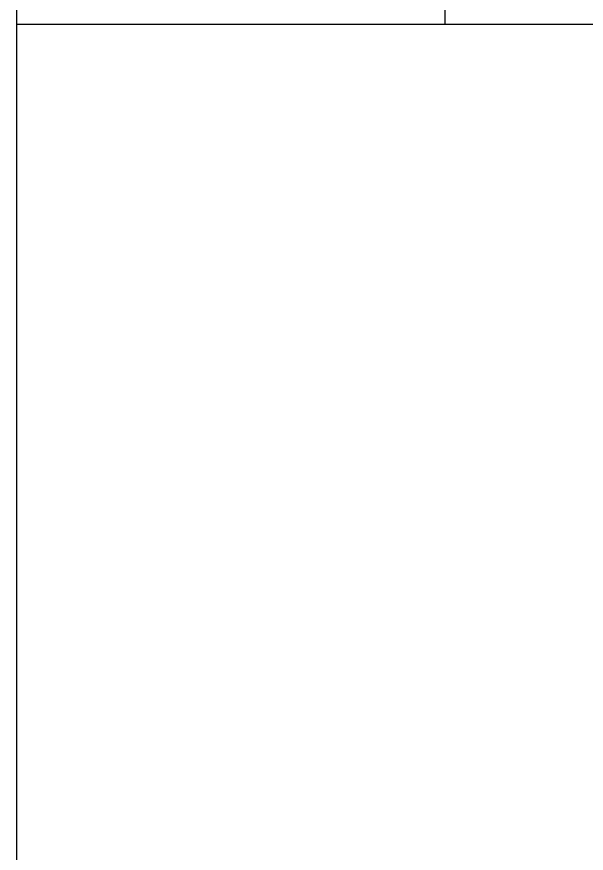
# Model space of a CAD drawing. Header units: millimetres. Extents: x 13515 to 183937, y -33900 to -660.
# Drawn here: x 118725.376 to 118728.498, y -19298.218 to -19293.631 of the extents above; entities that cross this region are included whole.
import ezdxf

# ---------------------------------------------------------------- set-up
doc = ezdxf.new("R2010")
doc.units = ezdxf.units.MM
doc.header["$LTSCALE"] = 100
doc.header["$MEASUREMENT"] = 0
doc.layers.get('0').update_dxf_attribs({"linetype": 'CONTINUOUS'})
doc.layers.add('ELE9', color=9, linetype='CONTINUOUS')

# ---------------------------------------------------------------- blocks, each defined once
blk = doc.blocks.new('FGHJ')
at = {"layer": 'ELE9', "ltscale": 0.1}
blk.add_line((37004849.07, 61946.34), (37004849.07, 61246.34), dxfattribs=at)
for points in [[(37004699.07, 61246.34), (37004699.07, 61946.34)], [(37004849.07, 61246.34), (37004699.07, 61246.34)], [(37004699.07, 59846.34), (37004699.07, 61246.34)], [(37005149.07, 61246.34), (37004849.07, 61246.34)]]:
    blk.add_lwpolyline(points, dxfattribs=at)

msp = doc.modelspace()

# ---------------------------------------------------------------- block references
at = {"xscale": 0.01565102769230769, "yscale": 0.01565102769230769, "zscale": 0.01565102769230769}
msp.add_blockref('FGHJ', (-460436.1937, -20252.2424), dxfattribs=at)

doc.saveas('drawing.dxf')
